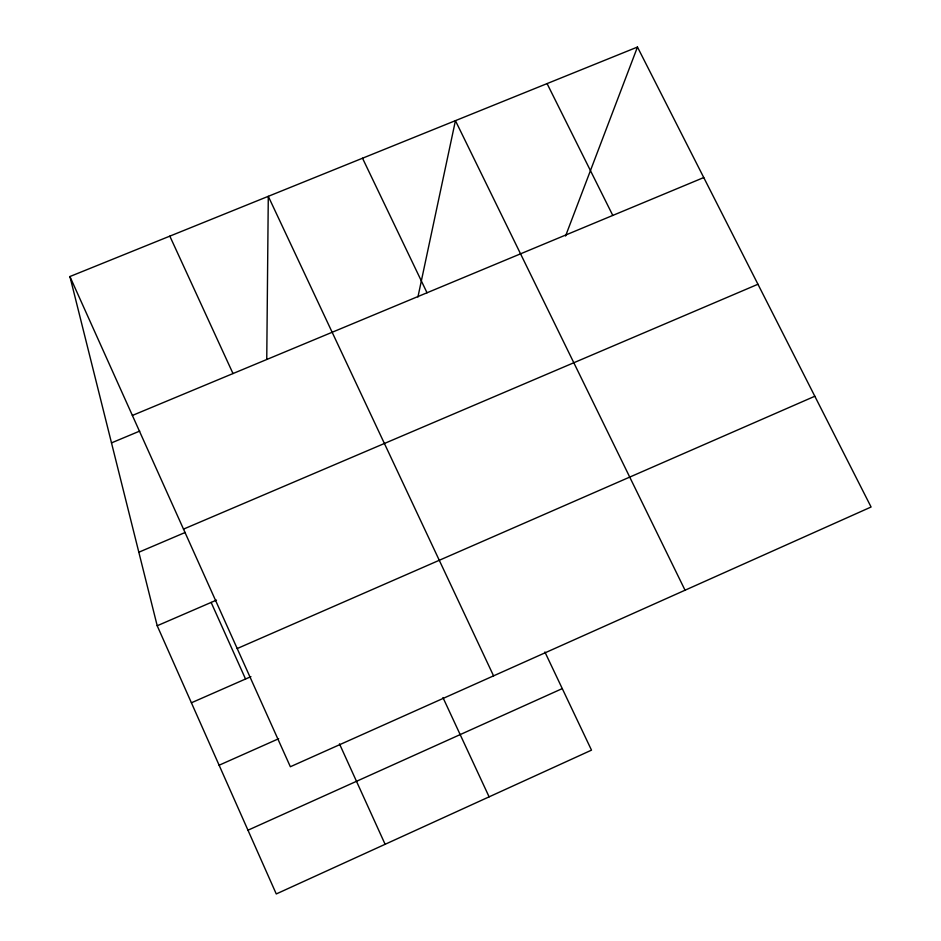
<?xml version="1.0" encoding="UTF-8"?>
<svg xmlns="http://www.w3.org/2000/svg" width="941" height="941" viewBox="0 0 941 941"><rect width="100%" height="100%" fill="white"/><g stroke="black" fill="none" stroke-linecap="round" stroke-linejoin="round"><path stroke-width="1.41" d="M266.75 359.274L268.291 196.328L493.566 675.85M417.933 296.968L455.432 120.66L685.048 590.219M565.553 236.015L637.469 47.05L871.084 507.011L290.357 766.739L69.916 276.536L637.469 47.05M247.965 830.209L562.271 688.6M219.112 765.221L278.677 738.72M191.399 702.786L250.918 676.65M237.203 648.549L814.835 396.243M544.886 651.995L591.501 750.142L276.266 893.95L157.206 625.753L216.489 600.111M183.495 529.124L757.952 284.253M138.821 552.226L185.201 532.453M132.375 415.452L703.75 177.555M111.497 442.882L139.727 431.084M547.074 83.596L612.791 215.43M362.52 158.229L427.026 292.769M442.964 697.575L489.108 796.851M169.827 236.144L233.003 373.553M339.466 743.849L385.116 844.289M211.137 602.428L245.542 679.002M69.916 276.536L157.206 625.753"/></g></svg>
